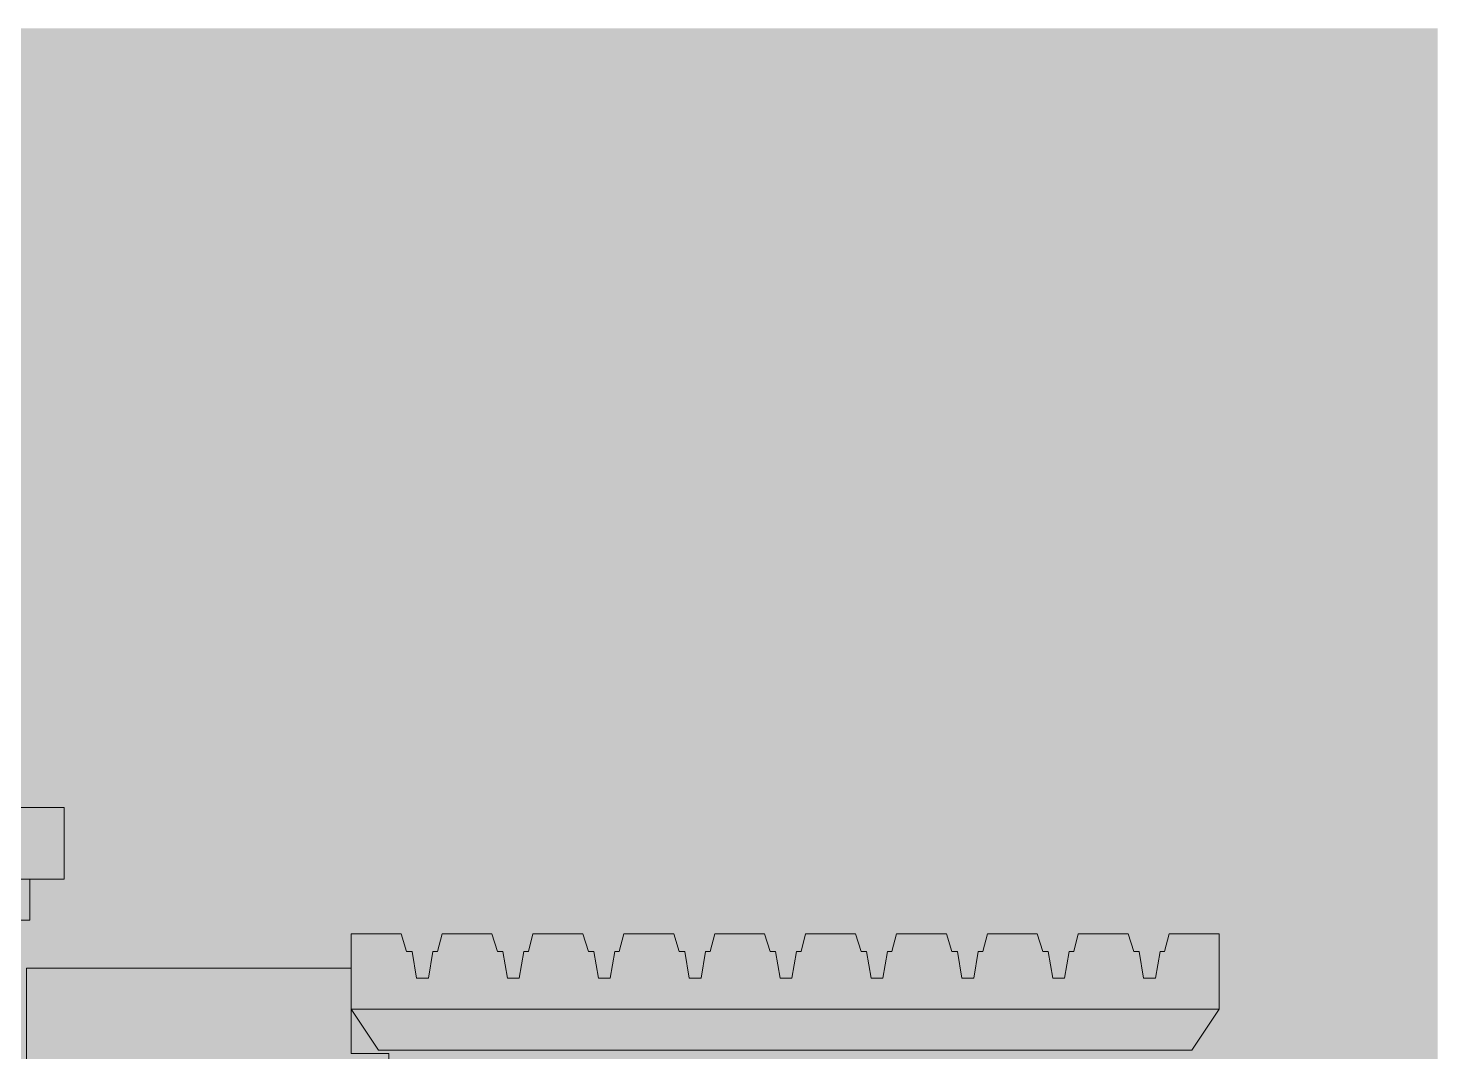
# Model space of a CAD drawing. Extents: x -18 to 1006, y -14 to 799.
# Drawn here: x 593.5 to 1006, y 499.5 to 799 of the extents above; entities that cross this region are included whole.
import ezdxf

# ---------------------------------------------------------------- set-up
doc = ezdxf.new("R2010")
doc.units = 0
for name, color, linetype, lineweight, true_color in [('00_WHITE_BACKGROUND', 7, 'Continuous', 18, 0xffffff), ('01_STRUCTURE', 7, 'Continuous', 18, 0x000000), ('02_CORNICES', 7, 'Continuous', 18, 0x000000)]:
    doc.layers.add(name, color=color, linetype=linetype, lineweight=lineweight, true_color=true_color)

msp = doc.modelspace()

# ---------------------------------------------------------------- linework, layer by layer
at = {"layer": '00_WHITE_BACKGROUND', "color": 7, "lineweight": 18, "true_color": 0xffffff}
msp.add_solid([(-18, -14), (1006, -14), (-18, 799), (1006, 799)], dxfattribs=at)
at = {"layer": '01_STRUCTURE', "color": 7, "lineweight": 18, "true_color": 0x000000}
msp.add_lwpolyline([(688, 499), (688, 524), (593, 524), (593, 242), (698, 242), (698, 243), (699, 243), (699, 499)], close=True, dxfattribs=at)
at = {"layer": '02_CORNICES', "color": 7, "lineweight": 18, "true_color": 0x000000}
msp.add_lwpolyline([(589.66351, 571), (604, 571), (604, 550), (329, 550)], dxfattribs=at)
for points in [[(594, 550), (594, 538), (339, 538), (339, 550)], [(688, 534), (702.62827, 534), (704.22408, 528.8), (705.8199, 528.8), (707.14974, 521), (710.60733, 521), (711.93717, 528.8), (713.26702, 528.8), (714.59686, 534), (729.22513, 534), (730.82094, 528.8), (732.41675, 528.8), (733.7466, 521), (737.20419, 521), (738.53403, 528.8), (739.86387, 528.8), (741.19372, 534), (755.82199, 534), (757.4178, 528.8), (759.01361, 528.8), (760.34346, 521), (763.80105, 521), (765.13089, 528.8), (766.46073, 528.8), (767.79058, 534), (782.41885, 534), (784.01466, 528.8), (785.61047, 528.8), (786.94031, 521), (790.39791, 521), (791.72775, 528.8), (793.05759, 528.8), (794.38743, 534), (809.01571, 534), (810.61152, 528.8), (812.20733, 528.8), (813.53717, 521), (816.99476, 521), (818.32461, 528.8), (819.65445, 528.8), (820.98429, 534), (835.61257, 534), (837.20838, 528.8), (838.80419, 528.8), (840.13403, 521), (843.59162, 521), (844.92147, 528.8), (846.25131, 528.8), (847.58115, 534), (862.20942, 534), (863.80524, 528.8), (865.40105, 528.8), (866.73089, 521), (870.18848, 521), (871.51832, 528.8), (872.84817, 528.8), (874.17801, 534), (888.80628, 534), (890.40209, 528.8), (891.99791, 528.8), (893.32775, 521), (896.78534, 521), (898.11518, 528.8), (899.44503, 528.8), (900.77487, 534), (915.40314, 534), (916.99895, 528.8), (918.59476, 528.8), (919.92461, 521), (923.3822, 521), (924.71204, 528.8), (926.04188, 528.8), (927.37173, 534), (942, 534), (942, 512), (688, 512)], [(688, 512), (942, 512), (934, 500), (696, 500)]]:
    msp.add_lwpolyline(points, close=True, dxfattribs=at)

doc.saveas('drawing.dxf')
